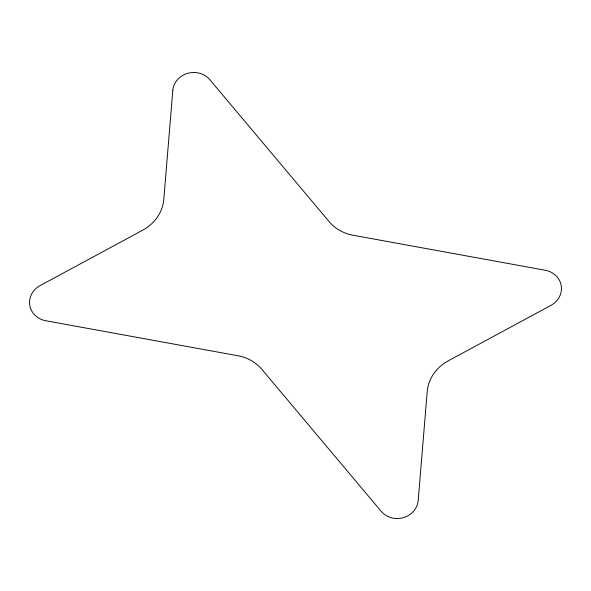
<?xml version="1.0" encoding="UTF-8"?>
<svg xmlns="http://www.w3.org/2000/svg" width="591" height="591" viewBox="0 0 591 591"><rect width="100%" height="100%" fill="white"/><g stroke="black" fill="none" stroke-linecap="round" stroke-linejoin="round"><path stroke-width="0.89" d="M172.808 90.519L163.788 199.337A41.333 38.075 -8 0 1 142.859 230.098L40.062 285.63A20.663 19.038 -8 0 0 29.764 305.274A20.663 19.038 -8 0 0 45.743 320.75L237.907 355.745A41.333 38.075 -8 0 1 261.857 369.353L381.217 511.363A20.663 19.038 -8 0 0 403.476 517.613A20.663 19.038 -8 0 0 418.192 500.481L427.212 391.663A41.333 38.075 -8 0 1 448.141 360.902L550.938 305.37A20.663 19.038 -8 0 0 561.236 285.726A20.663 19.038 -8 0 0 545.257 270.25L353.093 235.255A41.333 38.075 -8 0 1 329.143 221.647L209.783 79.637A20.663 19.038 -8 0 0 187.524 73.387A20.663 19.038 -8 0 0 172.808 90.519"/></g></svg>
